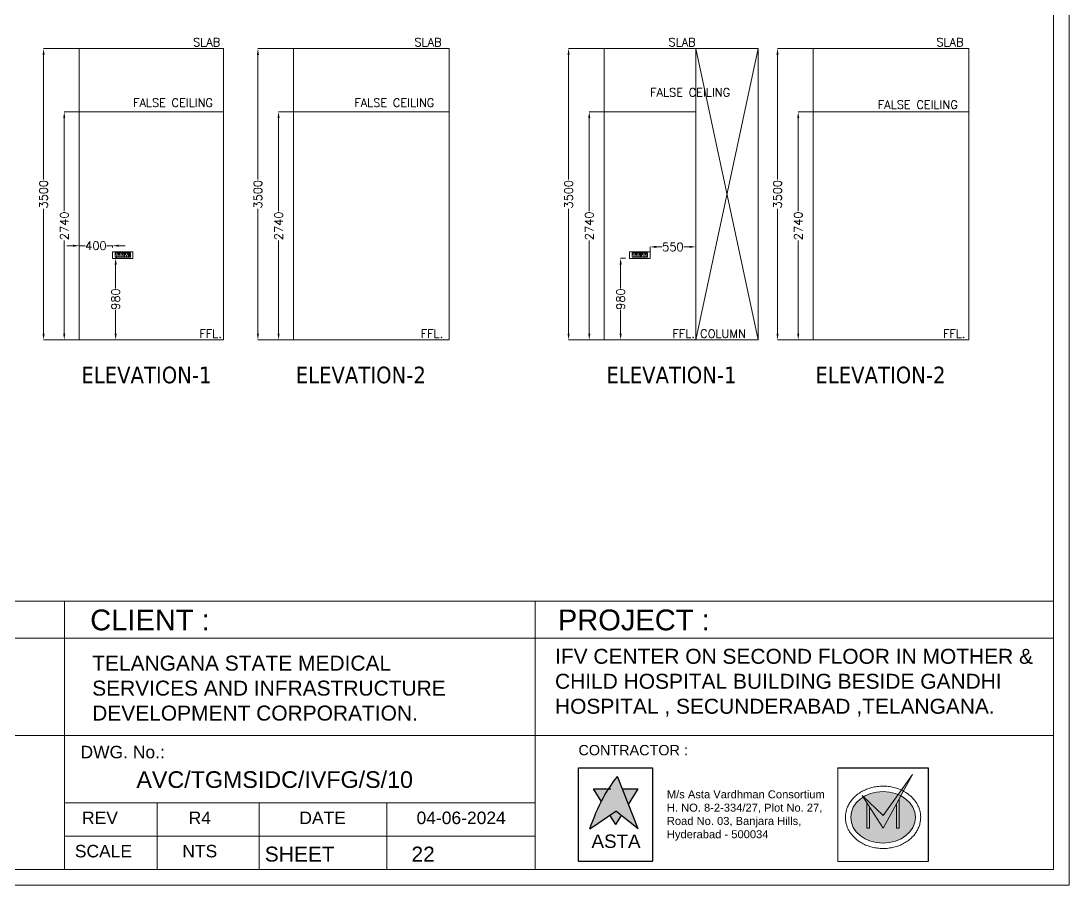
# Model space of a CAD drawing. Extents: x 3552052 to 4102982, y -707811 to -630695.
# Drawn here: x 3812068 to 3824657, y -701688 to -691305 of the extents above; entities that cross this region are included whole.
import ezdxf
from ezdxf.enums import TextEntityAlignment as Align

# ---------------------------------------------------------------- set-up
doc = ezdxf.new("R2010")
doc.units = 0
doc.header["$LTSCALE"] = 6
doc.header["$MEASUREMENT"] = 0
doc.layers.get('0').update_dxf_attribs({"linetype": 'CONTINUOUS', "lineweight": 0})
doc.layers.get('Defpoints').update_dxf_attribs({"linetype": 'CONTINUOUS', "lineweight": 0})
for name, color, linetype, lineweight in [('0.0', 8, 'CONTINUOUS', 0), ('COL', 5, 'CONTINUOUS', 0), ('ELE-2NOS OF 6-16 RAW POWER SOCKET', 1, 'CONTINUOUS', 0), ('ELE-3NOS 6-16A POWER SOCKET', 5, 'CONTINUOUS', 0), ('ELE-4M UPS P.SB', 3, 'CONTINUOUS', 0), ('ELE-SOCKET NMBERING', 7, 'CONTINUOUS', 9), ('hatch', 252, 'CONTINUOUS', 0), ('MEP_HVAC_RA_DUCT', 1, 'CONTINUOUS', 0), ('MEP_HVAC_TEXT', 7, 'CONTINUOUS', 0), ('TITLE', 7, 'CONTINUOUS', 0)]:
    doc.layers.add(name, color=color, linetype=linetype, lineweight=lineweight)
doc.styles.add('Annotation', font='tahoma.ttf')
doc.styles.add('ARIAL', font='arial.ttf')
doc.styles.add('ROMANS', font='romans.shx')
doc.dimstyles.new('AEPL1', dxfattribs={"dimtxt": 100, "dimasz": 75, "dimexe": 1.25, "dimexo": 50, "dimtad": 0, "dimdec": 0, "dimtxsty": 'ROMANS', "dimcen": 2.5, "dimclrd": 7, "dimclre": 7, "dimadec": 0, "dimazin": 0, "dimtfac": 1, "dimtdec": 0, "dimtmove": 0, "dimatfit": 3, "dimfxl": 1, "dimlwd": 0, "dimlwe": 0, "dimarcsym": 0})

# ---------------------------------------------------------------- blocks, each defined once
blk = doc.blocks.new('*D310')
at = {"layer": 'Defpoints', "color": 0, "linetype": 'ByBlock', "transparency": 16777216}
for p in [(3818894, -692397), (3819282, -692397), (3819274, -695137)]:
    blk.add_point(p, dxfattribs=at)
at = {"layer": 'ELE-4M UPS P.SB', "color": 7, "linetype": 'ByBlock', "lineweight": 0, "transparency": 16777216}
for p, q in [((3819232, -692397), (3818893, -692397)), ((3818894, -692472), (3818894, -693591)), ((3818894, -695062), (3818894, -693944)), ((3819224, -695137), (3818893, -695137))]:
    blk.add_line(p, q, dxfattribs=at)
at = {"layer": 'ELE-4M UPS P.SB', "color": 7, "linetype": 'ByBlock', "transparency": 16777216}
for points in [[(3818882, -692472), (3818907, -692472), (3818894, -692397)], [(3818882, -695062), (3818907, -695062), (3818894, -695137)]]:
    blk.add_solid(points, dxfattribs=at)
at = {"layer": 'ELE-4M UPS P.SB', "color": 0, "linetype": 'ByBlock', "transparency": 16777216, "insert": (3818894, -693767), "char_height": 100, "attachment_point": 5, "rotation": 90, "style": 'ROMANS'}
blk.add_mtext('2740', dxfattribs=at)
blk = doc.blocks.new('*D311')
at = {"layer": 'Defpoints', "color": 0, "linetype": 'ByBlock', "transparency": 16777216}
for p in [(3818646, -691637), (3819320, -691637), (3819274, -695137)]:
    blk.add_point(p, dxfattribs=at)
at = {"layer": 'ELE-4M UPS P.SB', "color": 7, "linetype": 'ByBlock', "lineweight": 0, "transparency": 16777216}
for p, q in [((3819270, -691637), (3818644, -691637)), ((3818646, -691712), (3818646, -693211)), ((3818646, -695062), (3818646, -693564)), ((3819224, -695137), (3818644, -695137))]:
    blk.add_line(p, q, dxfattribs=at)
at = {"layer": 'ELE-4M UPS P.SB', "color": 7, "linetype": 'ByBlock', "transparency": 16777216}
for points in [[(3818633, -691712), (3818658, -691712), (3818646, -691637)], [(3818633, -695062), (3818658, -695062), (3818646, -695137)]]:
    blk.add_solid(points, dxfattribs=at)
at = {"layer": 'ELE-4M UPS P.SB', "color": 0, "linetype": 'ByBlock', "transparency": 16777216, "insert": (3818646, -693387), "char_height": 100, "attachment_point": 5, "rotation": 90, "style": 'ROMANS'}
blk.add_mtext('3500', dxfattribs=at)
blk = doc.blocks.new('*D312')
at = {"layer": 'Defpoints', "color": 0, "linetype": 'ByBlock', "transparency": 16777216}
for p in [(3812588, -692397), (3812975, -692397), (3812967, -695137)]:
    blk.add_point(p, dxfattribs=at)
at = {"layer": 'ELE-4M UPS P.SB', "color": 7, "linetype": 'ByBlock', "lineweight": 0, "transparency": 16777216}
for p, q in [((3812925, -692397), (3812586, -692397)), ((3812588, -692472), (3812588, -693591)), ((3812588, -695062), (3812588, -693944)), ((3812917, -695137), (3812586, -695137))]:
    blk.add_line(p, q, dxfattribs=at)
at = {"layer": 'ELE-4M UPS P.SB', "color": 7, "linetype": 'ByBlock', "transparency": 16777216}
for points in [[(3812575, -692472), (3812600, -692472), (3812588, -692397)], [(3812575, -695062), (3812600, -695062), (3812588, -695137)]]:
    blk.add_solid(points, dxfattribs=at)
at = {"layer": 'ELE-4M UPS P.SB', "color": 0, "linetype": 'ByBlock', "transparency": 16777216, "insert": (3812588, -693767), "char_height": 100, "attachment_point": 5, "rotation": 90, "style": 'ROMANS'}
blk.add_mtext('2740', dxfattribs=at)
blk = doc.blocks.new('*D313')
at = {"layer": 'Defpoints', "color": 0, "linetype": 'ByBlock', "transparency": 16777216}
for p in [(3812339, -691637), (3813014, -691637), (3812967, -695137)]:
    blk.add_point(p, dxfattribs=at)
at = {"layer": 'ELE-4M UPS P.SB', "color": 7, "linetype": 'ByBlock', "lineweight": 0, "transparency": 16777216}
for p, q in [((3812964, -691637), (3812338, -691637)), ((3812339, -691712), (3812339, -693211)), ((3812339, -695062), (3812339, -693564)), ((3812917, -695137), (3812338, -695137))]:
    blk.add_line(p, q, dxfattribs=at)
at = {"layer": 'ELE-4M UPS P.SB', "color": 7, "linetype": 'ByBlock', "transparency": 16777216}
for points in [[(3812327, -691712), (3812352, -691712), (3812339, -691637)], [(3812327, -695062), (3812352, -695062), (3812339, -695137)]]:
    blk.add_solid(points, dxfattribs=at)
at = {"layer": 'ELE-4M UPS P.SB', "color": 0, "linetype": 'ByBlock', "transparency": 16777216, "insert": (3812339, -693387), "char_height": 100, "attachment_point": 5, "rotation": 90, "style": 'ROMANS'}
blk.add_mtext('3500', dxfattribs=at)
blk = doc.blocks.new('*D316')
at = {"layer": 'Defpoints', "color": 0, "linetype": 'ByBlock', "transparency": 16777216}
for p in [(3815163, -692397), (3815550, -692397), (3815542, -695137)]:
    blk.add_point(p, dxfattribs=at)
at = {"layer": 'ELE-4M UPS P.SB', "color": 7, "linetype": 'ByBlock', "lineweight": 0, "transparency": 16777216}
for p, q in [((3815500, -692397), (3815161, -692397)), ((3815163, -692472), (3815163, -693591)), ((3815163, -695062), (3815163, -693944)), ((3815492, -695137), (3815161, -695137))]:
    blk.add_line(p, q, dxfattribs=at)
at = {"layer": 'ELE-4M UPS P.SB', "color": 7, "linetype": 'ByBlock', "transparency": 16777216}
for points in [[(3815150, -692472), (3815175, -692472), (3815163, -692397)], [(3815150, -695062), (3815175, -695062), (3815163, -695137)]]:
    blk.add_solid(points, dxfattribs=at)
at = {"layer": 'ELE-4M UPS P.SB', "color": 0, "linetype": 'ByBlock', "transparency": 16777216, "insert": (3815163, -693767), "char_height": 100, "attachment_point": 5, "rotation": 90, "style": 'ROMANS'}
blk.add_mtext('2740', dxfattribs=at)
blk = doc.blocks.new('*D317')
at = {"layer": 'Defpoints', "color": 0, "linetype": 'ByBlock', "transparency": 16777216}
for p in [(3814914, -691637), (3815589, -691637), (3815542, -695137)]:
    blk.add_point(p, dxfattribs=at)
at = {"layer": 'ELE-4M UPS P.SB', "color": 7, "linetype": 'ByBlock', "lineweight": 0, "transparency": 16777216}
for p, q in [((3815539, -691637), (3814913, -691637)), ((3814914, -691712), (3814914, -693211)), ((3814914, -695062), (3814914, -693564)), ((3815492, -695137), (3814913, -695137))]:
    blk.add_line(p, q, dxfattribs=at)
at = {"layer": 'ELE-4M UPS P.SB', "color": 7, "linetype": 'ByBlock', "transparency": 16777216}
for points in [[(3814902, -691712), (3814927, -691712), (3814914, -691637)], [(3814902, -695062), (3814927, -695062), (3814914, -695137)]]:
    blk.add_solid(points, dxfattribs=at)
at = {"layer": 'ELE-4M UPS P.SB', "color": 0, "linetype": 'ByBlock', "transparency": 16777216, "insert": (3814914, -693387), "char_height": 100, "attachment_point": 5, "rotation": 90, "style": 'ROMANS'}
blk.add_mtext('3500', dxfattribs=at)
blk = doc.blocks.new('*D318')
at = {"layer": 'Defpoints', "color": 0, "linetype": 'ByBlock', "transparency": 16777216}
for p in [(3821404, -692397), (3821792, -692397), (3821784, -695137)]:
    blk.add_point(p, dxfattribs=at)
at = {"layer": 'ELE-4M UPS P.SB', "color": 7, "linetype": 'ByBlock', "lineweight": 0, "transparency": 16777216}
for p, q in [((3821742, -692397), (3821403, -692397)), ((3821404, -692472), (3821404, -693591)), ((3821404, -695062), (3821404, -693944)), ((3821734, -695137), (3821403, -695137))]:
    blk.add_line(p, q, dxfattribs=at)
at = {"layer": 'ELE-4M UPS P.SB', "color": 7, "linetype": 'ByBlock', "transparency": 16777216}
for points in [[(3821392, -692472), (3821417, -692472), (3821404, -692397)], [(3821392, -695062), (3821417, -695062), (3821404, -695137)]]:
    blk.add_solid(points, dxfattribs=at)
at = {"layer": 'ELE-4M UPS P.SB', "color": 0, "linetype": 'ByBlock', "transparency": 16777216, "insert": (3821404, -693767), "char_height": 100, "attachment_point": 5, "rotation": 90, "style": 'ROMANS'}
blk.add_mtext('2740', dxfattribs=at)
blk = doc.blocks.new('*D319')
at = {"layer": 'Defpoints', "color": 0, "linetype": 'ByBlock', "transparency": 16777216}
for p in [(3821156, -691637), (3821830, -691637), (3821784, -695137)]:
    blk.add_point(p, dxfattribs=at)
at = {"layer": 'ELE-4M UPS P.SB', "color": 7, "linetype": 'ByBlock', "lineweight": 0, "transparency": 16777216}
for p, q in [((3821780, -691637), (3821155, -691637)), ((3821156, -691712), (3821156, -693211)), ((3821156, -695062), (3821156, -693564)), ((3821734, -695137), (3821155, -695137))]:
    blk.add_line(p, q, dxfattribs=at)
at = {"layer": 'ELE-4M UPS P.SB', "color": 7, "linetype": 'ByBlock', "transparency": 16777216}
for points in [[(3821143, -691712), (3821168, -691712), (3821156, -691637)], [(3821143, -695062), (3821168, -695062), (3821156, -695137)]]:
    blk.add_solid(points, dxfattribs=at)
at = {"layer": 'ELE-4M UPS P.SB', "color": 0, "linetype": 'ByBlock', "transparency": 16777216, "insert": (3821156, -693387), "char_height": 100, "attachment_point": 5, "rotation": 90, "style": 'ROMANS'}
blk.add_mtext('3500', dxfattribs=at)
blk = doc.blocks.new('543WYH')
at = {"layer": 'ELE-2NOS OF 6-16 RAW POWER SOCKET', "color": 30, "linetype": 'ByBlock', "lineweight": 0}
for p, q in [((-124, -57), (-124, -91)), ((-26, -57), (-124, -57)), ((-26, -57), (-124, -57)), ((-124, -91), (-26, -91)), ((-124, -96), (-26, -96)), ((-124, -181), (-124, -96)), ((-26, -181), (-124, -181)), ((-124, -187), (-124, -221)), ((-26, -187), (-124, -187)), ((-26, -187), (-124, -187)), ((-124, -221), (-26, -221)), ((-124, -312), (-124, -227)), ((-124, -227), (-26, -227)), ((-113, -60), (-113, -88)), ((-37, -60), (-113, -60)), ((-113, -88), (-37, -88)), ((-113, -190), (-113, -218)), ((-37, -190), (-113, -190)), ((-113, -218), (-37, -218)), ((-110, -60), (-110, -88)), ((-110, -190), (-110, -218)), ((-37, -88), (-37, -60)), ((-37, -218), (-37, -190)), ((-26, -57), (-26, -91)), ((-26, -91), (-26, -57)), ((-26, -96), (-26, -181)), ((-26, -187), (-26, -221)), ((-26, -221), (-26, -187)), ((-26, -227), (-26, -312)), ((-26, -312), (-124, -312)), ((-124, -402), (-124, -317)), ((-124, -317), (-26, -317)), ((-26, -402), (-124, -402)), ((-26, -317), (-26, -402))]:
    blk.add_line(p, q, dxfattribs=at)
blk.add_lwpolyline([(-150, 0), (-150, -459), (0, -459), (0, 0)], close=True, dxfattribs=at)
for centre, radius, start, end in [((-98, -119), 4.6, 112.6838, 345.0951), ((-98, -159), 4.6, 14.9049, 247.3162), ((-94, -115), 5.7, 275.2689, 182.51), ((-94, -163), 5.7, 177.49, 84.7311), ((-58, -139), 4.22, 71.4031, 288.5969), ((-51, -139), 6.62, 217.1584, 142.8416), ((-98, -249), 4.6, 112.6838, 345.0951), ((-98, -289), 4.6, 14.9049, 247.3162), ((-98, -340), 4.6, 112.6838, 345.0951), ((-98, -379), 4.6, 14.9049, 247.3162), ((-94, -245), 5.7, 275.2689, 182.51), ((-94, -293), 5.7, 177.49, 84.7311), ((-94, -335), 5.7, 275.2689, 182.51), ((-94, -384), 5.7, 177.49, 84.7311), ((-58, -269), 4.22, 71.4031, 288.5969), ((-58, -360), 4.22, 71.4031, 288.5969), ((-51, -269), 6.62, 217.1584, 142.8416), ((-51, -360), 6.62, 217.1584, 142.8416)]:
    blk.add_arc(centre, radius, start, end, dxfattribs=at)
blk = doc.blocks.new('*D323')
at = {"layer": 'Defpoints', "color": 0, "linetype": 'ByBlock', "transparency": 16777216}
for p in [(3812768, -694006), (3812768, -694077), (3813168, -694077)]:
    blk.add_point(p, dxfattribs=at)
at = {"layer": 'ELE-4M UPS P.SB', "color": 7, "linetype": 'ByBlock', "lineweight": 0, "transparency": 16777216}
for p, q in [((3812693, -694006), (3812618, -694006)), ((3812768, -694027), (3812768, -694004)), ((3812768, -694006), (3812839, -694006)), ((3813168, -694006), (3813097, -694006)), ((3813168, -694027), (3813168, -694004)), ((3813243, -694006), (3813318, -694006))]:
    blk.add_line(p, q, dxfattribs=at)
at = {"layer": 'ELE-4M UPS P.SB', "color": 7, "linetype": 'ByBlock', "transparency": 16777216}
for points in [[(3812693, -693993), (3812693, -694018), (3812768, -694006)], [(3813243, -693993), (3813243, -694018), (3813168, -694006)]]:
    blk.add_solid(points, dxfattribs=at)
at = {"layer": 'ELE-4M UPS P.SB', "color": 0, "linetype": 'ByBlock', "transparency": 16777216, "insert": (3812968, -694006), "char_height": 100, "attachment_point": 5, "style": 'ROMANS'}
blk.add_mtext('400', dxfattribs=at)
blk = doc.blocks.new('*D324')
at = {"layer": 'Defpoints', "color": 0, "linetype": 'ByBlock', "transparency": 16777216}
for p in [(3813168, -694157), (3813168, -695137), (3813205, -695137)]:
    blk.add_point(p, dxfattribs=at)
at = {"layer": 'ELE-4M UPS P.SB', "color": 7, "linetype": 'ByBlock', "lineweight": 0, "transparency": 16777216}
for p, q in [((3813218, -694157), (3813206, -694157)), ((3813205, -694232), (3813205, -694518)), ((3813205, -695062), (3813205, -694777)), ((3813218, -695137), (3813206, -695137))]:
    blk.add_line(p, q, dxfattribs=at)
at = {"layer": 'ELE-4M UPS P.SB', "color": 7, "linetype": 'ByBlock', "transparency": 16777216}
for points in [[(3813193, -694232), (3813218, -694232), (3813205, -694157)], [(3813193, -695062), (3813218, -695062), (3813205, -695137)]]:
    blk.add_solid(points, dxfattribs=at)
at = {"layer": 'ELE-4M UPS P.SB', "color": 0, "linetype": 'ByBlock', "transparency": 16777216, "insert": (3813205, -694647), "char_height": 100, "attachment_point": 5, "rotation": 90, "style": 'ROMANS'}
blk.add_mtext('980', dxfattribs=at)
blk = doc.blocks.new('*D325')
at = {"layer": 'Defpoints', "color": 0, "linetype": 'ByBlock', "transparency": 16777216}
for p in [(3820174, -694020), (3819624, -694157), (3820174, -694157)]:
    blk.add_point(p, dxfattribs=at)
at = {"layer": 'ELE-4M UPS P.SB', "color": 7, "linetype": 'ByBlock', "lineweight": 0, "transparency": 16777216}
for p, q in [((3819624, -694107), (3819624, -694019)), ((3819699, -694020), (3819770, -694020)), ((3820099, -694020), (3820029, -694020)), ((3820174, -694107), (3820174, -694019))]:
    blk.add_line(p, q, dxfattribs=at)
at = {"layer": 'ELE-4M UPS P.SB', "color": 7, "linetype": 'ByBlock', "transparency": 16777216}
for points in [[(3819699, -694007), (3819699, -694032), (3819624, -694020)], [(3820099, -694007), (3820099, -694032), (3820174, -694020)]]:
    blk.add_solid(points, dxfattribs=at)
at = {"layer": 'ELE-4M UPS P.SB', "color": 0, "linetype": 'ByBlock', "transparency": 16777216, "insert": (3819899, -694020), "char_height": 100, "attachment_point": 5, "style": 'ROMANS'}
blk.add_mtext('550', dxfattribs=at)
blk = doc.blocks.new('*D326')
at = {"layer": 'Defpoints', "color": 0, "linetype": 'ByBlock', "transparency": 16777216}
for p in [(3819379, -694157), (3819271, -695137), (3819379, -695137)]:
    blk.add_point(p, dxfattribs=at)
at = {"layer": 'ELE-4M UPS P.SB', "color": 7, "linetype": 'ByBlock', "lineweight": 0, "transparency": 16777216}
for p, q in [((3819329, -694157), (3819270, -694157)), ((3819271, -694232), (3819271, -694518)), ((3819271, -695062), (3819271, -694777)), ((3819329, -695137), (3819270, -695137))]:
    blk.add_line(p, q, dxfattribs=at)
at = {"layer": 'ELE-4M UPS P.SB', "color": 7, "linetype": 'ByBlock', "transparency": 16777216}
for points in [[(3819259, -694232), (3819284, -694232), (3819271, -694157)], [(3819259, -695062), (3819284, -695062), (3819271, -695137)]]:
    blk.add_solid(points, dxfattribs=at)
at = {"layer": 'ELE-4M UPS P.SB', "color": 0, "linetype": 'ByBlock', "transparency": 16777216, "insert": (3819271, -694647), "char_height": 100, "attachment_point": 5, "rotation": 90, "style": 'ROMANS'}
blk.add_mtext('980', dxfattribs=at)
blk = doc.blocks.new('IVF-CONTRACTOR')
at = {"lineweight": -3, "true_color": 0x293189}
h = blk.add_hatch(color=177, dxfattribs=at)
h.dxf.hatch_style = 1
edge = h.paths.add_edge_path()
edge.add_spline(control_points=[(3037286, -1386527), (3037185, -1386667), (3036944, -1387001), (3036801, -1387388), (3036719, -1387609)], knot_values=[0, 0, 0, 0, 519.520055, 1226.818077, 1226.818077, 1226.818077, 1226.818077], degree=3, periodic=0)
edge.add_line((3036719, -1387609), (3037255, -1387240))
edge.add_line((3037255, -1387240), (3037717, -1387609))
edge.add_line((3037717, -1387609), (3037286, -1386527))
at = {"lineweight": -3, "true_color": 0xc7c8ca}
h = blk.add_hatch(color=9, dxfattribs=at)
h.dxf.hatch_style = 1
edge = h.paths.add_edge_path()
edge.add_spline(control_points=[(3036953, -1387033), (3036967, -1387008), (3037022, -1386919), (3037088, -1386836), (3037139, -1386779)], knot_values=[3356.588859, 3356.588859, 3356.588859, 3356.588859, 3831.174934, 5081.098827, 5081.098827, 5081.098827, 5081.098827], degree=3, periodic=0)
edge.add_line((3037139, -1386779), (3036793, -1386779))
edge.add_line((3036793, -1386779), (3036953, -1387033))
h.paths.add_polyline_path([(3037717, -1386779), (3037386, -1386779), (3037515, -1387102)])
h.paths.add_polyline_path([(3037370, -1387332), (3037255, -1387240), (3037134, -1387323), (3037255, -1387517)])
at = {"true_color": 0xed1f24}
h = blk.add_hatch(color=240, dxfattribs=at)
h.dxf.hatch_style = 1
edge = h.paths.add_edge_path()
edge.add_line((3042329, -1386921), (3042349, -1386951))
edge.add_ellipse((3042760, -1387369), major_axis=(-665, 0), ratio=0.800236, start_angle=-52.6357, end_angle=-51.8324, ccw=False)
edge.add_line((3042356, -1386946), (3042329, -1386921))
at = {"layer": '0.0', "true_color": 0xed1f24}
h = blk.add_hatch(color=240, dxfattribs=at)
h.dxf.hatch_style = 1
edge = h.paths.add_edge_path()
edge.add_line((3042760, -1387590), (3043125, -1386925))
edge.add_ellipse((3042760, -1387369), major_axis=(-665, 0), ratio=0.800236, start_angle=-123.3804, end_angle=-117.8517)
edge.add_line((3043070, -1386899), (3042760, -1387331))
edge.add_line((3042760, -1387331), (3042356, -1386946))
edge.add_ellipse((3042760, -1387369), major_axis=(-665, 0), ratio=0.800236, start_angle=-52.6357, end_angle=-51.8324)
edge.add_line((3042349, -1386951), (3042760, -1387590))
edge = h.paths.add_edge_path()
edge.add_spline(control_points=[(3043179, -1386828), (3043165, -1386821), (3043150, -1386814), (3043136, -1386807)], knot_values=[-2.156071, -2.156071, -2.156071, -2.156071, -2.090953, -2.090953, -2.090953, -2.090953], degree=3, periodic=0)
edge.add_line((3043136, -1386807), (3043070, -1386899))
edge.add_ellipse((3042760, -1387369), major_axis=(-665, 0), ratio=0.800236, start_angle=-123.3804, end_angle=-117.8517, ccw=False)
edge.add_line((3043125, -1386925), (3043179, -1386828))
edge = h.paths.add_edge_path()
edge.add_line((3043367, -1386486), (3043136, -1386807))
edge.add_spline(control_points=[(3043136, -1386807), (3043150, -1386814), (3043165, -1386821), (3043179, -1386828)], knot_values=[-2.156071, -2.156071, -2.156071, -2.156071, -2.090953, -2.090953, -2.090953, -2.090953], degree=3, periodic=0)
edge.add_line((3043179, -1386828), (3043367, -1386486))
at = {"layer": '0.0', "true_color": 0x139b48}
h = blk.add_hatch(color=114, dxfattribs=at)
h.dxf.hatch_style = 1
edge = h.paths.add_edge_path()
edge.add_ellipse((3042760, -1387369), major_axis=(-665, 0), ratio=0.800236, start_angle=-51.8324, end_angle=236.6196)
edge.add_line((3043125, -1386925), (3043091, -1386988))
edge.add_line((3043091, -1386988), (3043091, -1387590))
edge.add_line((3043091, -1387590), (3043036, -1387590))
edge.add_line((3043036, -1387590), (3043036, -1387088))
edge.add_line((3043036, -1387088), (3042760, -1387590))
edge.add_line((3042760, -1387590), (3042484, -1387160))
edge.add_line((3042484, -1387160), (3042484, -1387590))
edge.add_line((3042484, -1387590), (3042428, -1387590))
edge.add_line((3042428, -1387590), (3042428, -1387075))
edge.add_line((3042428, -1387075), (3042349, -1386951))
edge = h.paths.add_edge_path()
edge.add_ellipse((3042760, -1387369), major_axis=(-665, 0), ratio=0.800236, start_angle=-117.8517, end_angle=-52.6357)
edge.add_line((3042356, -1386946), (3042760, -1387331))
edge.add_line((3042760, -1387331), (3043070, -1386899))
at = {"layer": '0.0', "true_color": 0x000000}
h = blk.add_hatch(color=18, dxfattribs=at)
h.dxf.hatch_style = 1
h.paths.add_polyline_path([(3042484, -1387160), (3042428, -1387075), (3042428, -1387590), (3042484, -1387590)])
h.paths.add_polyline_path([(3043036, -1387590), (3043091, -1387590), (3043091, -1386988), (3043036, -1387088)])
at = {"lineweight": -3}
for p, q in [((3036484, -1386350), (3038013, -1386350)), ((3036484, -1388267), (3036484, -1386350)), ((3036485, -1386350), (3038009, -1386350)), ((3036485, -1388278), (3036485, -1386350)), ((3038013, -1386350), (3038013, -1388267)), ((3041829, -1386350), (3043688, -1386350)), ((3043688, -1386350), (3043688, -1388278)), ((3038011, -1388278), (3036483, -1388278))]:
    blk.add_line(p, q, dxfattribs=at)
at = {"color": 251, "lineweight": -3, "true_color": 0x636466}
for p, q in [((3037717, -1387609), (3037286, -1386527)), ((3036793, -1386779), (3037155, -1386779)), ((3036953, -1387033), (3036793, -1386779)), ((3037386, -1386779), (3037717, -1386779)), ((3037515, -1387102), (3037717, -1386779)), ((3036719, -1387609), (3037255, -1387240)), ((3037255, -1387517), (3037134, -1387323)), ((3037717, -1387609), (3037255, -1387240)), ((3037255, -1387517), (3037370, -1387332))]:
    blk.add_line(p, q, dxfattribs=at)
blk.add_spline([(3036719, -1387609), (3036998, -1386959), (3037286, -1386527)], degree=3, dxfattribs=at)
at = {"layer": '0.0'}
for p, q in [((3036485, -1386350), (3038009, -1386350)), ((3036485, -1388278), (3036485, -1386350)), ((3036485, -1388278), (3036485, -1386350)), ((3036485, -1386350), (3038009, -1386350)), ((3038013, -1386350), (3038013, -1388278)), ((3041829, -1386350), (3043688, -1386350)), ((3041829, -1388278), (3041829, -1386350)), ((3043688, -1386350), (3043688, -1388278)), ((3038009, -1388278), (3036485, -1388278)), ((3043688, -1388278), (3041829, -1388278))]:
    blk.add_line(p, q, dxfattribs=at)
at = {"layer": '0.0', "color": 18, "true_color": 0x000000}
for p, q in [((3042760, -1387590), (3043367, -1386486)), ((3042760, -1387331), (3043367, -1386486)), ((3042760, -1387590), (3042329, -1386921)), ((3042329, -1386921), (3042760, -1387331)), ((3042428, -1387075), (3042428, -1387590)), ((3042484, -1387590), (3042484, -1387160)), ((3043036, -1387088), (3043036, -1387590)), ((3043091, -1387590), (3043091, -1386988)), ((3042428, -1387590), (3042484, -1387590)), ((3043036, -1387590), (3043091, -1387590))]:
    blk.add_line(p, q, dxfattribs=at)
at = {"layer": '0.0'}
blk.add_ellipse((3042760, -1387369), major_axis=(-665, 0), ratio=0.800236, start_param=-3.141592653589793, end_param=3.141592653589793, dxfattribs=at)
blk.add_open_spline([(3043535, -1387369), (3043535, -1387353), (3043534, -1387336), (3043530, -1387296), (3043527, -1387272), (3043516, -1387226), (3043509, -1387202), (3043492, -1387157), (3043483, -1387135), (3043460, -1387092), (3043448, -1387071), (3043420, -1387031), (3043405, -1387011), (3043372, -1386974), (3043355, -1386956), (3043318, -1386922), (3043298, -1386906), (3043258, -1386875), (3043236, -1386861), (3043183, -1386829), (3043150, -1386812), (3043081, -1386783), (3043045, -1386771), (3042972, -1386750), (3042935, -1386742), (3042860, -1386731), (3042821, -1386728), (3042745, -1386726), (3042706, -1386727), (3042630, -1386735), (3042593, -1386741), (3042518, -1386757), (3042482, -1386768), (3042412, -1386794), (3042377, -1386809), (3042312, -1386843), (3042280, -1386862), (3042221, -1386905), (3042194, -1386928), (3042147, -1386974), (3042127, -1386996), (3042091, -1387042), (3042074, -1387067), (3042045, -1387117), (3042033, -1387143), (3042012, -1387197), (3042003, -1387225), (3041992, -1387276), (3041988, -1387299), (3041984, -1387347), (3041984, -1387371), (3041986, -1387418), (3041989, -1387442), (3041997, -1387489), (3042003, -1387512), (3042018, -1387557), (3042026, -1387580), (3042047, -1387623), (3042058, -1387645), (3042084, -1387686), (3042098, -1387706), (3042129, -1387744), (3042145, -1387762), (3042180, -1387798), (3042199, -1387814), (3042238, -1387846), (3042259, -1387861), (3042311, -1387894), (3042343, -1387912), (3042409, -1387944), (3042444, -1387957), (3042515, -1387980), (3042552, -1387989), (3042626, -1388003), (3042664, -1388007), (3042740, -1388012), (3042778, -1388012), (3042854, -1388008), (3042892, -1388003), (3042966, -1387989), (3043003, -1387980), (3043074, -1387958), (3043109, -1387944), (3043175, -1387913), (3043208, -1387895), (3043268, -1387856), (3043297, -1387834), (3043351, -1387787), (3043376, -1387761), (3043416, -1387713), (3043432, -1387690), (3043462, -1387643), (3043475, -1387619), (3043497, -1387569), (3043507, -1387543), (3043522, -1387491), (3043527, -1387464), (3043533, -1387415), (3043535, -1387392), (3043535, -1387369)], degree=3, knots=[-3.141593, -3.141593, -3.141593, -3.141593, -3.06788, -3.06788, -2.960953, -2.960953, -2.854026, -2.854026, -2.747099, -2.747099, -2.640172, -2.640172, -2.533245, -2.533245, -2.426319, -2.426319, -2.319392, -2.319392, -2.212465, -2.212465, -2.059875, -2.059875, -1.907286, -1.907286, -1.754697, -1.754697, -1.602107, -1.602107, -1.449518, -1.449518, -1.296928, -1.296928, -1.144339, -1.144339, -0.99175, -0.99175, -0.83916, -0.83916, -0.686571, -0.686571, -0.558641, -0.558641, -0.43071, -0.43071, -0.30278, -0.30278, -0.17485, -0.17485, -0.068516, -0.068516, 0.037819, 0.037819, 0.144154, 0.144154, 0.250488, 0.250488, 0.356823, 0.356823, 0.463157, 0.463157, 0.569492, 0.569492, 0.675826, 0.675826, 0.782161, 0.782161, 0.888495, 0.888495, 1.039928, 1.039928, 1.191361, 1.191361, 1.342794, 1.342794, 1.494227, 1.494227, 1.64566, 1.64566, 1.797093, 1.797093, 1.948526, 1.948526, 2.099959, 2.099959, 2.251392, 2.251392, 2.402825, 2.402825, 2.554258, 2.554258, 2.675591, 2.675591, 2.796924, 2.796924, 2.918258, 2.918258, 3.039591, 3.039591, 3.141593, 3.141593, 3.141593, 3.141593], dxfattribs=at)
at = {"lineweight": -3, "attachment_point": 1, "style": 'ARIAL'}
for s, width, gutter_width, insert, char_height in [('{\\C256;CONTRACTOR :}', 3919.85, 1060, (3036485, -1385878), 212.06), ('{\\C256;M/s Asta Vardhman Consortium\\PH. NO. 8-2-334/27, Plot No. 27, Road No. 03, Banjara Hills, Hyderabad - 500034}', 3696.75, 822, (3038306, -1386813), 164.38)]:
    blk.add_mtext_dynamic_manual_height_columns(s, width=width, gutter_width=gutter_width, heights=[0], dxfattribs=dict(at, insert=insert, char_height=char_height))
at = {"lineweight": 100, "insert": (3036754, -1387723), "char_height": 276.9, "attachment_point": 1, "style": 'ARIAL'}
blk.add_mtext_dynamic_manual_height_columns('ASTA', width=997.56, gutter_width=254, heights=[0], dxfattribs=at)

msp = doc.modelspace()

# ---------------------------------------------------------------- linework, layer by layer
for p, q in [((3824470.5, -698278.5), (3804292.3, -698278.5)), ((3812590.3, -701501.4), (3812590.3, -698278.5))]:
    msp.add_line(p, q)
at = {"color": 7}
msp.add_line((3824470.5, -701501.4), (3815074.7, -701501.4), dxfattribs=at)
for points in [[(3824657.3, -681169.6), (3824657.3, -701688.1), (3804105.5, -701688.1), (3804105.5, -681169.6)], [(3824470.5, -681356.4), (3824470.5, -701501.4), (3804292.3, -701501.4), (3804292.3, -681356.4)]]:
    msp.add_lwpolyline(points, close=True)
at = {"layer": 'COL', "color": 8}
for p, q in [((3820174.3, -695137.4), (3820924.3, -691637.4)), ((3820174.3, -691637.4), (3820924.3, -695137.4))]:
    msp.add_line(p, q, dxfattribs=at)
msp.add_lwpolyline([(3820174.3, -695137.4), (3820174.3, -691637.4), (3820924.3, -691637.4), (3820924.3, -695137.4)], close=True, dxfattribs=at)
at = {"layer": 'hatch', "color": 7}
msp.add_line((3824470.5, -698277.8), (3824470.5, -701501.4), dxfattribs=at)
at = {"layer": 'MEP_HVAC_RA_DUCT', "color": 8, "linetype": 'ByBlock'}
for p, q in [((3812767.8, -691637.4), (3812767.8, -695137.4)), ((3814502.8, -691637.4), (3814502.8, -695137.4)), ((3815342.9, -691637.4), (3815342.9, -695137.4)), ((3817212.9, -691637.4), (3817212.9, -695137.4)), ((3819074.3, -691637.4), (3819074.3, -695137.4)), ((3820174.3, -691637.4), (3820174.3, -695137.4)), ((3821584.7, -691637.4), (3821584.7, -695137.4)), ((3823454.7, -691637.4), (3823454.7, -695137.4))]:
    msp.add_line(p, q, dxfattribs=at)
for points in [[(3814502.8, -691637.4), (3812767.8, -691637.4)], [(3817212.9, -691637.4), (3815342.9, -691637.4)], [(3820809.3, -691637.4), (3819074.3, -691637.4)], [(3823454.7, -691637.4), (3821584.7, -691637.4)], [(3814502.8, -692397.4), (3812767.8, -692397.4)], [(3817212.9, -692397.4), (3815342.9, -692397.4)], [(3820174.3, -692397.4), (3819074.3, -692397.4)], [(3823454.7, -692397.4), (3821584.7, -692397.4)], [(3814502.8, -695137.4), (3812767.8, -695137.4)], [(3817212.9, -695137.4), (3815342.9, -695137.4)], [(3820809.3, -695137.4), (3819074.3, -695137.4)], [(3823454.7, -695137.4), (3821584.7, -695137.4)]]:
    msp.add_lwpolyline(points, dxfattribs=at)
at = {"layer": 'MEP_HVAC_TEXT', "linetype": 'ByBlock'}
for p, q in [((3818244.8, -698278.5), (3818244.8, -701501.4)), ((3815074.7, -698722.7), (3807359.7, -698722.7)), ((3819770.5, -698722.7), (3815074.7, -698722.7)), ((3819770.5, -698722.7), (3824470.5, -698722.7)), ((3815074.7, -699889.6), (3807359.7, -699889.6)), ((3819770.5, -699889.9), (3815070.5, -699889.6)), ((3819770.5, -699889.9), (3824470.5, -699889.6)), ((3812590.3, -700701.4), (3818244.8, -700701.4)), ((3813705.5, -700701.4), (3813705.5, -701501.4)), ((3814927.5, -700701.4), (3814927.5, -701501.4)), ((3816461.9, -700701.4), (3816461.9, -701501.4)), ((3812590.3, -701101.4), (3818244.8, -701101.4))]:
    msp.add_line(p, q, dxfattribs=at)

# ---------------------------------------------------------------- block references
at = {"color": 240, "true_color": 0xed1f24, "xscale": 0.5830909662492498, "yscale": 0.5830909662492498, "zscale": 0.5830909662492498}
msp.add_blockref('IVF-CONTRACTOR', (2048217.5, 108087.9), dxfattribs=at)
at = {"layer": 'ELE-3NOS 6-16A POWER SOCKET', "color": 254, "linetype": 'ByBlock', "true_color": 0xdebad0, "xscale": 0.5333333333333333, "yscale": 0.5333333333333333, "zscale": 0.5333333333333333, "rotation": 270}
for p in [(3813412.7, -694157.4), (3819624.3, -694157.4)]:
    msp.add_blockref('543WYH', p, dxfattribs=at)

# ---------------------------------------------------------------- texts
at = {"char_height": 200, "width": 2697.906, "attachment_point": 3, "style": 'Annotation'}
for s, insert in [('\\pxql;ELEVATION-1', (3815491, -695458.9)), ('\\pxql;ELEVATION-2', (3818066.1, -695458.9)), ('\\pxql;ELEVATION-1', (3821797.5, -695458.9)), ('\\pxql;ELEVATION-2', (3824307.8, -695458.9))]:
    msp.add_mtext(s, dxfattribs=dict(at, insert=insert))
at = {"layer": 'ELE-SOCKET NMBERING', "color": 0, "char_height": 100.004, "attachment_point": 1, "style": 'Annotation'}
for s, insert, width in [('{\\Fromans|c0;SLAB}', (3814135.6, -691510), 2358.602), ('{\\Fromans|c0;SLAB}', (3816794, -691510), 2358.602), ('{\\Fromans|c0;SLAB}', (3819846.2, -691510), 2358.602), ('{\\Fromans|c0;SLAB}', (3823063.8, -691510), 2358.602), ('{\\Fromans|c0;FALSE CEILING }', (3819626.4, -692113.7), 959.652), ('{\\Fromans|c0;FALSE CEILING }', (3813414.2, -692237.3), 2358.602), ('{\\Fromans|c0;FALSE CEILING }', (3816072.6, -692237.3), 2358.602), ('{\\Fromans|c0;FALSE CEILING }', (3822360.7, -692260.7), 1149.676), ('{\\Fromans|c0;FFL.}', (3814211, -695012.4), 2358.602), ('{\\Fromans|c0;FFL.}', (3816869.4, -695012.4), 2358.602), ('{\\Fromans|c0;FFL.}', (3819893, -695012.4), 2358.602), ('{\\Fromans|c0;COLUMN}', (3820226.1, -695012.4), 2358.602), ('{\\Fromans|c0;FFL.}', (3823142.9, -695012.4), 2358.602)]:
    msp.add_mtext(s, dxfattribs=dict(at, insert=insert, width=width))
at = {"layer": 'TITLE', "color": 7, "style": 'ARIAL'}
for s, height, p in [('CLIENT :', 250, (3812899.8, -698627.5)), ('PROJECT :', 250, (3818517, -698627.5)), ('DWG. No.:', 150, (3812783.2, -700164.9))]:
    msp.add_text(s, height=height, dxfattribs=at).set_placement(p)
for s, height, p in [('REV', 150, (3813017.3, -700880.6)), ('R4', 150, (3814216.7, -700880.6)), ('DATE', 150, (3815691.7, -700880.6)), ('04-06-2024', 150, (3817355.6, -700880.6)), ('SCALE', 150, (3813058.7, -701280.6)), ('NTS', 150, (3814215.8, -701280.6)), ('SHEET', 180, (3815416.1, -701316.5)), ('22', 180, (3816898.7, -701316.5))]:
    msp.add_text(s, height=height, dxfattribs=at).set_placement(p, align=Align.MIDDLE_CENTER)
at = {"layer": 'TITLE', "color": 7, "attachment_point": 1, "style": 'ARIAL'}
for s, width, gutter_width, insert, char_height in [('{\\C256;TELANGANA STATE MEDICAL SERVICES AND INFRASTRUCTURE DEVELOPMENT CORPORATION.}', 4493.629, 10, (3812923.5, -698931.8), 180), ('\\pxql;IFV CENTER ON SECOND FLOOR IN MOTHER & CHILD HOSPITAL BUILDING BESIDE GANDHI HOSPITAL , SECUNDERABAD ,TELANGANA. ', 6526.517, 10, (3818483.1, -698849.6), 180), ('\\pxqc;AVC/TGMSIDC/IVFG/S/10', 5392.273, 12, (3812419.4, -700320.9), 200)]:
    msp.add_mtext_dynamic_manual_height_columns(s, width=width, gutter_width=gutter_width, heights=[0], dxfattribs=dict(at, insert=insert, char_height=char_height))

# ---------------------------------------------------------------- dimensions: what is measured, and where the dimension line sits
at = {"layer": 'ELE-4M UPS P.SB', "color": 0, "linetype": 'ByBlock'}
for base, p1, p2, picture, middle in [((3812339.1, -691637.4), (3812967.2, -695137.4), (3813013.6, -691637.4), '*D313', (3812339.1, -693387.4)), ((3814914.2, -691637.4), (3815542.4, -695137.4), (3815588.8, -691637.4), '*D317', (3814914.2, -693387.4)), ((3818645.6, -691637.4), (3819273.7, -695137.4), (3819320.2, -691637.4), '*D311', (3818645.6, -693387.4)), ((3821155.9, -691637.4), (3821784.1, -695137.4), (3821830.5, -691637.4), '*D319', (3821155.9, -693387.4)), ((3812587.6, -692397.4), (3812967.2, -695137.4), (3812975.3, -692397.4), '*D312', (3812587.6, -693767.4)), ((3815162.7, -692397.4), (3815542.4, -695137.4), (3815550.4, -692397.4), '*D316', (3815162.7, -693767.4)), ((3818894.1, -692397.4), (3819273.7, -695137.4), (3819281.8, -692397.4), '*D310', (3818894.1, -693767.4)), ((3821404.4, -692397.4), (3821784.1, -695137.4), (3821792.1, -692397.4), '*D318', (3821404.4, -693767.4))]:
    dim = msp.add_linear_dim(base=base, p1=p1, p2=p2, angle=90, dimstyle='AEPL1', dxfattribs=at)
    dim.commit()
    dim.dimension.update_dxf_attribs({"geometry": picture, "text_midpoint": middle, "dimtype": 160})
for base, p1, p2, picture, middle in [((3812767.8, -694005.7), (3813167.8, -694077.4), (3812767.8, -694077.4), '*D323', (3812967.8, -694005.7)), ((3820174.3, -694019.8), (3819624.3, -694157.4), (3820174.3, -694157.4), '*D325', (3819899.3, -694019.8))]:
    dim = msp.add_linear_dim(base=base, p1=p1, p2=p2, dimstyle='AEPL1', dxfattribs=at)
    dim.commit()
    dim.dimension.update_dxf_attribs({"geometry": picture, "text_midpoint": middle})
for base, p1, p2, picture, middle in [((3813205.2, -695137.4), (3813167.8, -694157.4), (3813167.8, -695137.4), '*D324', (3813205.2, -694647.4)), ((3819271.1, -695137.4), (3819379.5, -694157.4), (3819379.5, -695137.4), '*D326', (3819271.1, -694647.4))]:
    dim = msp.add_linear_dim(base=base, p1=p1, p2=p2, angle=90, dimstyle='AEPL1', dxfattribs=at)
    dim.commit()
    dim.dimension.update_dxf_attribs({"geometry": picture, "text_midpoint": middle})

doc.saveas('drawing.dxf')
